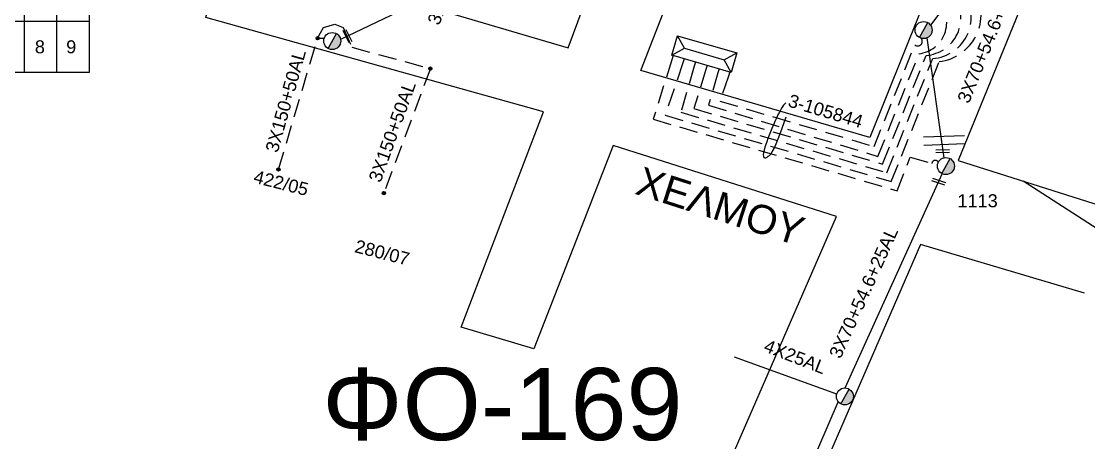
# Model space of a CAD drawing. Header units: millimetres. Extents: x 1113 to 5794, y 757 to 3537.
# Drawn here: x 1827 to 1974.9, y 1493.4 to 1551.7 of the extents above; entities that cross this region are included whole.
import ezdxf
from ezdxf.enums import TextEntityAlignment as Align

# ---------------------------------------------------------------- set-up
doc = ezdxf.new("R2010")
doc.units = ezdxf.units.MM
doc.linetypes.add('DASHED', pattern=[19.05, 12.7, -6.35])
for name, color, linetype in [('Ασφαλειοκιβώτια Χ.Τ 9 αναχωρήσεων', 7, 'Continuous'), ('Εναέρια παροχή ΧΤ 4x25', 7, 'SYN_LINE'), ('Επιγραφές - Σχήματα', 7, 'Continuous'), ('Καλώδια ΧΤ   3x150+50AL', 7, 'DASHED'), ('Μηχανική τομή', 7, 'Continuous'), ('Στύλος ΦΜ', 7, 'Continuous'), ('Στύλος ΦΜ @ 1', 7, 'Continuous'), ('Συνδέσεις', 7, 'Continuous'), ('Συνεστραμμένα ΧΤ   3x70+54.6+25 AL', 7, 'SYN_LINE'), ('Τομή', 7, 'Continuous'), ('Υποσταθμός πόλεως', 7, 'Continuous'), ('Υπόβαθρο ΔΕΗ', 7, 'Continuous')]:
    doc.layers.add(name, color=color, linetype=linetype)
doc.styles.get("Standard").update_dxf_attribs({"font": 'arial.ttf'})
doc.linetypes.add('SYN_LINE', pattern='A,0.5,-0.0001,["/\\/\\/\\/",Standard,S=0.1,R=0,X=0,Y=-0.05],-0.25', length=0.7501)

# ---------------------------------------------------------------- blocks, each defined once
blk = doc.blocks.new('ΥΠΑΡΧΩΝ ΤΣΙΜΕΝΤΕΝΙΟΣ ΣΤΥΛΟΣ')
at = {"layer": 'Στύλος ΦΜ'}
blk.add_hatch(color=7, dxfattribs=at).paths.add_polyline_path([(-1.29, -2.28, 0.574793), (2.62, 0, 0.268822), (1.3, 2.27)])
at = {"layer": 'Στύλος ΦΜ', "color": 7}
blk.add_line((-1.29, -2.28), (1.3, 2.27), dxfattribs=at)
blk.add_circle((0, 0), 2.62, dxfattribs=at)
at = {"layer": 'Στύλος ΦΜ', "flags": 4}
for tag, p in [('ΑΡΙΘΜΟΣ', (-4.68, 8.05)), ('ΤΥΠΟΣ', (-4.91, 3.03))]:
    blk.add_attdef(tag, p, '', height=4, dxfattribs=at)
blk = doc.blocks.new('ΥΠΟΣΤΑΘΜΟΣ ΠΟΛΕΩΣ 6 ΑΝΑΧΩΡΗΣΕΩΝ')
at = {"layer": 'Υποσταθμός πόλεως', "linetype": 'Continuous', "ltscale": 40}
for p, q in [((-8.18, -2.82), (-8.18, -4)), ((-5.01, -2.82), (-5.01, -4)), ((-1.74, -2.82), (-1.74, -4)), ((1.65, -2.82), (1.65, -4)), ((5.07, -2.82), (5.07, -4)), ((8.16, -2.82), (8.16, -4))]:
    blk.add_line(p, q, dxfattribs=at)
blk.add_lwpolyline([(-8.57, 2.82), (8.57, 2.82), (8.57, -2.82), (-8.57, -2.82)], close=True, dxfattribs=at)
for points in [[(-5.75, 0), (-8.57, 2.82)], [(5.75, 0), (8.57, 2.82)], [(-8.57, -2.82), (-5.75, 0)], [(-5.75, 0), (5.75, 0)], [(8.57, -2.82), (5.75, 0)]]:
    blk.add_lwpolyline(points, dxfattribs=at)
at = {"layer": 'Υποσταθμός πόλεως', "linetype": 'SYN_LINE', "ltscale": 40, "flags": 1}
for tag, p in [('ΜΕΤΑΣΧΗΜΑΤΙΣΜΟΣ', (9.64, 1.91)), ('ΙΣΧΥΣ', (9.62, -0.89)), ('ΑΡΙΘΜΟΣ', (9.74, -3.61))]:
    blk.add_attdef(tag, p, '', height=1.8, dxfattribs=at)
blk = doc.blocks.new('ΑΣΦΑΛΕΙΟΚΙΒΩΤΙΟ ΥΠΟΣΤΑΘΜΟΥ 9 ΑΝΑΧΩΡΗΣΕΩΝ')
at = {"layer": 'Ασφαλειοκιβώτια Χ.Τ 9 αναχωρήσεων', "ltscale": 40}
for p, q in [((-23.8, 40.36), (24.02, 40.36)), ((-9.72, 40.36), (-9.72, -40.64)), ((9.94, 40.36), (9.94, -40.64)), ((-23.8, 31.36), (24.02, 31.36)), ((-23.8, 22.36), (24.02, 22.36)), ((-23.8, 13.36), (24.02, 13.36)), ((-23.8, 4.36), (24.02, 4.36)), ((-23.8, -4.64), (24.02, -4.64)), ((-23.8, -13.64), (24.02, -13.64)), ((-23.8, -22.64), (24.02, -22.64)), ((-23.8, -31.64), (24.02, -31.64))]:
    blk.add_line(p, q, dxfattribs=at)
at = {"layer": 'Ασφαλειοκιβώτια Χ.Τ 9 αναχωρήσεων'}
blk.add_lwpolyline([(-23.8, -40.64), (24.02, -40.64), (24.02, 40.36), (-23.8, 40.36)], close=True, dxfattribs=at)
for s, p in [('1', (-18.61, 37.24)), ('2', (-18.61, 28.67)), ('3', (-18.61, 19.6)), ('4', (-18.61, 10.58)), ('5', (-18.61, 1.57)), ('6', (-18.61, -7.57)), ('7', (-18.61, -15.81)), ('8', (-18.61, -25.5)), ('9', (-18.61, -34.19))]:
    blk.add_text(s, height=3.6, rotation=270, dxfattribs=at).set_placement(p)
at = {"layer": 'Ασφαλειοκιβώτια Χ.Τ 9 αναχωρήσεων', "ltscale": 40}
for tag, height, p in [('ΟΝΟΜΑ', 5, (-0.16, 44.31)), ('ΚΕΙΜΕΝΟ 1', 2, (17.06, 35.59)), ('ΚΕΙΜΕΝΟ 2', 2, (17.06, 26.88)), ('ΚΕΙΜΕΝΟ 3', 2, (17.06, 17.69)), ('ΚΕΙΜΕΝΟ 4', 2, (17.06, 8.71)), ('ΚΕΙΜΕΝΟ 5', 2, (17.06, -0.13)), ('ΚΕΙΜΕΝΟ 6', 2, (17.06, -9.05)), ('ΚΕΙΜΕΝΟ 7', 2, (17.06, -18.13)), ('ΚΕΙΜΕΝΟ 8', 2, (17.06, -26.85)), ('ΚΕΙΜΕΝΟ 9', 2, (17.06, -35.99)), ('ΣΧ', 2, (-0.1, -42.64))]:
    blk.add_attdef(tag, text='', height=height, dxfattribs=at).set_placement(p, align=Align.MIDDLE_CENTER)
blk = doc.blocks.new('ΜΗΧΑΝΙΚΗ ΤΟΜΗ')
at = {"layer": 'Μηχανική τομή', "ltscale": 40}
for p, q in [((-1.89, 0.78), (1.89, 0.78)), ((1.89, 0), (-1.89, 0))]:
    blk.add_line(p, q, dxfattribs=at)
blk = doc.blocks.new('ΤΟΜΗ')
at = {"layer": 'Τομή', "ltscale": 40}
for p, q in [((-5.68, 0), (5.68, 0)), ((5.68, -2.33), (-5.68, -2.33))]:
    blk.add_line(p, q, dxfattribs=at)
blk = doc.blocks.new('_ΣΥΝΔΕΣΗ')
at = {"layer": 'Συνδέσεις', "linetype": 'SYN_LINE', "ltscale": 40}
blk.add_hatch(color=256, dxfattribs=at).paths.add_polyline_path([(0.5, -0.01, 1), (-0.5, -0.01, 1)])
at = {"layer": 'Συνδέσεις'}
blk.add_circle((0, -0.01), 0.5, dxfattribs=at)

msp = doc.modelspace()

# ---------------------------------------------------------------- linework, layer by layer
at = {"layer": 'Εναέρια παροχή ΧΤ 4x25', "color": 27, "lineweight": -3, "ltscale": 20}
msp.add_lwpolyline([(1940.02, 1500.1), (1925.83, 1505.24)], dxfattribs=at)
at = {"layer": 'Καλώδια ΧΤ   3x150+50AL', "color": 2, "lineweight": -3, "ltscale": 0.2}
msp.add_lwpolyline([(1921.89, 1545.07), (1920.2, 1539.67), (1946.38, 1531.98), (1952.42, 1547.03, 0.590132), (1956.23, 1555.28), (1966.95, 1584.13), (1923.34, 1594.86, 0.379493), (1921.68, 1594.3)], format="xyb", dxfattribs=at)
at = {"layer": 'Καλώδια ΧΤ   3x150+50AL', "color": 173, "lineweight": -3, "ltscale": 0.2}
msp.add_lwpolyline([(1920.26, 1545.54), (1918.4, 1539.15), (1946.97, 1530.78), (1953.32, 1546.6, 0.608816), (1957.4, 1555.9), (1968.76, 1584.63), (1963.08, 1585.92)], format="xyb", dxfattribs=at)
at = {"layer": 'Καλώδια ΧΤ   3x150+50AL', "color": 62, "lineweight": -3, "ltscale": 0.2}
msp.add_lwpolyline([(1923.54, 1544.6), (1922.25, 1540.11), (1945.73, 1533.04), (1951.43, 1547.26, 0.60922), (1954.14, 1554.51), (1964.63, 1582.17), (1956.59, 1584.33), (1956.59, 1584.33), (1949.97, 1586.45, -0.40947), (1948.08, 1586.43)], format="xyb", dxfattribs=at)
at = {"layer": 'Καλώδια ΧΤ   3x150+50AL', "color": 5, "lineweight": -3, "ltscale": 0.2}
msp.add_lwpolyline([(1918.69, 1545.99), (1916.23, 1538.74), (1947.58, 1529.55), (1954.23, 1546.16, 0.539473), (1959.14, 1556.05), (1967.2, 1578.13), (1971, 1577.42), (1971.76, 1578.11), (1972.98, 1579.56), (1973.82, 1580.06)], format="xyb", dxfattribs=at)
at = {"layer": 'Καλώδια ΧΤ   3x150+50AL', "color": 2, "lineweight": -3, "ltscale": 0.2}
for points in [[(1868.04, 1549.41), (1868.85, 1550.9), (1870.43, 1551.37), (1871.57, 1550.9), (1872.79, 1548.16), (1883.67, 1545.21), (1877.23, 1527.95)], [(1862.61, 1531.23), (1868.04, 1549.41), (1868.96, 1549.41)]]:
    msp.add_lwpolyline(points, dxfattribs=at)
at = {"layer": 'Καλώδια ΧΤ   3x150+50AL', "color": 1, "lineweight": -3, "ltscale": 0.2}
msp.add_lwpolyline([(1925.02, 1544.17), (1923.82, 1540.69), (1945.2, 1534.41), (1950.85, 1548.49, 0.966877), (1951.69, 1549.43, -0.527296)], format="xyb", dxfattribs=at)
at = {"layer": 'Καλώδια ΧΤ   3x150+50AL', "color": 27, "lineweight": -3, "ltscale": 0.2}
msp.add_lwpolyline([(1917.17, 1546.43), (1914.56, 1538.19), (1948.41, 1528.28), (1950.21, 1532.95), (1953.22, 1532.06, -0.76114), (1954.1, 1532.23)], format="xyb", dxfattribs=at)
at = {"layer": 'Συνεστραμμένα ΧΤ   3x70+54.6+25 AL', "color": 1, "lineweight": -3, "ltscale": 20}
for points in [[(1974.27, 1579.25), (1953.03, 1551.22)], [(1952.53, 1549.46), (1954.85, 1532.84)]]:
    msp.add_lwpolyline(points, dxfattribs=at)
at = {"layer": 'Συνεστραμμένα ΧΤ   3x70+54.6+25 AL', "color": 2, "lineweight": -3, "ltscale": 10}
msp.add_lwpolyline([(1879.16, 1553), (1871.22, 1549.23)], dxfattribs=at)
at = {"layer": 'Συνεστραμμένα ΧΤ   3x70+54.6+25 AL', "color": 27, "lineweight": -3, "ltscale": 20}
for points in [[(1954.63, 1530.65), (1941.14, 1500.95)], [(1940.21, 1499.07), (1928.02, 1470.76)]]:
    msp.add_lwpolyline(points, dxfattribs=at)
at = {"layer": 'Υπόβαθρο ΔΕΗ', "lineweight": -3}
for points in [[(1965.86, 1529.64), (2033.17, 1486.32), (2049.96, 1476.88), (2029.59, 1434.24), (1971.23, 1455.25), (1934.35, 1468.36), (1930.64, 1458.3), (1971.01, 1443.92), (2026.59, 1424.82), (2016.3, 1391.08), (1970.38, 1407.13), (1941.94, 1417.14), (1885.15, 1436.51), (1852.12, 1450.45), (1816.07, 1463.91), (1791.03, 1472.26), (1770, 1478.62), (1753.53, 1482.55), (1758.04, 1553.81), (1760.37, 1592.47), (1763.1, 1634.4), (1776.36, 1630.97), (1867.48, 1606.38), (1863.83, 1592.47)], [(1925.86, 1492.25), (1939.97, 1524.71), (1909.04, 1534.53), (1898, 1506.36), (1887.94, 1509.39), (1899.35, 1539.23), (1852.54, 1552.27), (1863.83, 1592.47)], [(1930.36, 1589.91), (1962.9, 1581.22), (1944.61, 1535.64), (1912.85, 1544.94), (1930.36, 1589.91)], [(1967.71, 1559.04), (2059.23, 1496.72), (2086.11, 1553.81), (2070.08, 1556.04), (2041.21, 1563.01), (1998.3, 1573.35), (1975.61, 1578.43), (1956.87, 1532.48), (1976.56, 1526.24)], [(1974.37, 1514.07), (1951.61, 1520.84), (1936.91, 1486.88)]]:
    msp.add_lwpolyline(points, dxfattribs=at)
msp.add_lwpolyline([(1919.4, 1592.81), (1919.4, 1592.81), (1892.29, 1599.91), (1877, 1603.55), (1877, 1603.55), (1864.36, 1559.29), (1879.19, 1555.04), (1902.79, 1548.09)], close=True, dxfattribs=at)
msp.add_open_spline([(1932.95, 1540.44), (1932.24, 1539.97), (1928.96, 1532.27), (1930.62, 1532.96), (1931.36, 1533.76), (1933.02, 1538.51)], degree=3, dxfattribs=at)

# ---------------------------------------------------------------- block references
at = {"layer": 'Ασφαλειοκιβώτια Χ.Τ 9 αναχωρήσεων', "lineweight": -3, "xscale": 0.5, "yscale": 0.5, "zscale": 0.5, "rotation": 90}
msp.add_blockref('ΑΣΦΑΛΕΙΟΚΙΒΩΤΙΟ ΥΠΟΣΤΑΘΜΟΥ 9 ΑΝΑΧΩΡΗΣΕΩΝ', (1816.08, 1556.62), dxfattribs=at).add_auto_attribs({'ΟΝΟΜΑ': 'ΦΟ-155', 'ΣΧ': 'ΣΧ-3-71903'})
at = {"layer": 'Μηχανική τομή', "lineweight": -3}
for p, xscale, yscale, zscale, rotation in [((1872.01, 1549.61), 0.4999999999997518, 0.4999999999997518, 0.4999999999997518, 296.3818186551438), ((1954.69, 1533.96), 0.4999999999997633, 0.4999999999997633, 0.4999999999997633, 181.3563683365578), ((1954.21, 1529.72), 0.499999999999734, 0.499999999999734, 0.499999999999734, 162.4104376117631)]:
    msp.add_blockref('ΜΗΧΑΝΙΚΗ ΤΟΜΗ', p, dxfattribs=dict(at, xscale=xscale, yscale=yscale, zscale=zscale, rotation=rotation))
at = {"layer": 'Στύλος ΦΜ @ 1', "lineweight": -3, "ltscale": 40, "xscale": 0.4499999999998181, "yscale": 0.4499999999998181, "zscale": 0.4499999999998181}
for p in [(1952.07, 1550.54), (1870.07, 1549.02), (1941.15, 1499.78)]:
    msp.add_blockref('ΥΠΑΡΧΩΝ ΤΣΙΜΕΝΤΕΝΙΟΣ ΣΤΥΛΟΣ', p, dxfattribs=at)
at = {"layer": 'Στύλος ΦΜ @ 1', "lineweight": -3, "ltscale": 40}
ref = msp.add_blockref('ΥΠΑΡΧΩΝ ΤΣΙΜΕΝΤΕΝΙΟΣ ΣΤΥΛΟΣ', (1955.16, 1531.7), dxfattribs=dict(at, xscale=0.4499999999998181, yscale=0.4499999999998181, zscale=0.4499999999998181))
ref.add_attrib('ΤΥΠΟΣ', '1113', (1956.75, 1525.99), dxfattribs={"layer": 'Στύλος ΦΜ', "height": 1.8, "flags": 4})
at = {"layer": 'Συνδέσεις', "lineweight": -3, "xscale": 0.4499999999998181, "yscale": 0.4499999999998181, "zscale": 0.4499999999998181}
for p in [(1868.04, 1549.41), (1883.67, 1545.21), (1862.61, 1531.23), (1877.23, 1527.95)]:
    msp.add_blockref('_ΣΥΝΔΕΣΗ', p, dxfattribs=at)
at = {"layer": 'Τομή', "lineweight": -3, "xscale": 0.4999999999995544, "yscale": 0.4999999999995544, "zscale": 0.4999999999995544, "rotation": 182.2183160577715}
msp.add_blockref('ΤΟΜΗ', (1954.92, 1534.67), dxfattribs=at)
at = {"layer": 'Υποσταθμός πόλεως', "lineweight": -3, "xscale": 0.5000000000000284, "yscale": 0.5000000000000284, "zscale": 0.5000000000000284, "rotation": 343.9533372605811}
msp.add_blockref('ΥΠΟΣΤΑΘΜΟΣ ΠΟΛΕΩΣ 6 ΑΝΑΧΩΡΗΣΕΩΝ', (1921.65, 1547.22), dxfattribs=at)

# ---------------------------------------------------------------- texts
at = {"layer": 'Εναέρια παροχή ΧΤ 4x25', "color": 7, "lineweight": -3, "insert": (1930.42, 1507.76), "char_height": 1.8, "width": 168.3718, "attachment_point": 1, "rotation": 338.6525}
msp.add_mtext('4X25AL', dxfattribs=at)
at = {"layer": 'Επιγραφές - Σχήματα', "color": 7, "lineweight": -3, "attachment_point": 1}
for s, insert, char_height, width, rotation in [('3-105844', (1933.65, 1541.71), 1.8, 168.3718, 343.3251), ('422/05', (1859.48, 1531.17), 1.8, 168.3718, 345.7936), ('ΧΕΛΜΟΥ', (1913.11, 1531.69), 4, 168.4026, 342.2812), ('280/07', (1873.49, 1521.53), 1.8, 168.3718, 345.7936)]:
    msp.add_mtext(s, dxfattribs=dict(at, insert=insert, char_height=char_height, width=width, rotation=rotation))
at = {"layer": 'Επιγραφές - Σχήματα', "color": 7, "lineweight": -3, "insert": (1868.67, 1503.73), "char_height": 10, "width": 168.3718, "attachment_point": 1}
msp.add_mtext('ΦΟ-169', dxfattribs=at)
at = {"layer": 'Καλώδια ΧΤ   3x150+50AL', "color": 7, "lineweight": -3, "char_height": 1.8, "width": 168.3718, "attachment_point": 1}
for insert, rotation in [((1883.2, 1551.76), 68.0489), ((1860.76, 1533.94), 74.3133), ((1875.06, 1529.91), 70.2003)]:
    msp.add_mtext('3X150+50AL', dxfattribs=dict(at, insert=insert, rotation=rotation))
at = {"layer": 'Συνεστραμμένα ΧΤ   3x70+54.6+25 AL', "color": 7, "lineweight": -3, "char_height": 1.8, "width": 168.3718, "attachment_point": 1}
for insert, rotation in [((1956.67, 1540.93), 67.9614), ((1938.89, 1505.63), 65.6752)]:
    msp.add_mtext('3X70+54.6+25AL', dxfattribs=dict(at, insert=insert, rotation=rotation))

doc.saveas('drawing.dxf')
